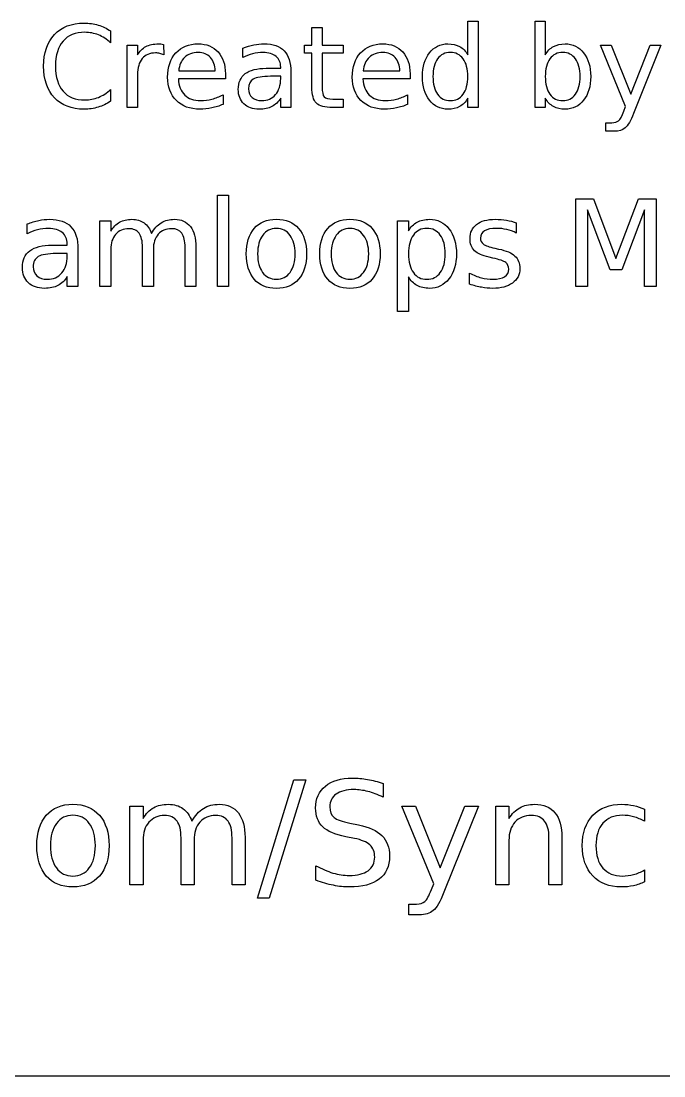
# Model space of a CAD drawing. Extents: x 0 to 264, y -3 to 282.
# Drawn here: x 37.58 to 46.91, y 134.18 to 149.5 of the extents above; entities that cross this region are included whole.
import ezdxf

# ---------------------------------------------------------------- set-up
doc = ezdxf.new("R2010")
doc.units = 0
doc.layers.add('Layer_1', color=7, linetype='CONTINUOUS')

msp = doc.modelspace()

# ---------------------------------------------------------------- linework, layer by layer
at = {"layer": 'Layer_1', "color": 3}
for p, q in [((41.796282, 149.152537), (41.796282, 149.409286)), ((41.796282, 149.409286), (41.945644, 149.409286)), ((41.945644, 149.409286), (41.945644, 149.152537)), ((44.06019, 149.015282), (44.06019, 149.504558)), ((44.06019, 149.504558), (44.208749, 149.504558)), ((44.208749, 149.504558), (44.208749, 148.248265)), ((45.035512, 148.248266), (45.035512, 149.504559)), ((45.035512, 149.504559), (45.184878, 149.504559)), ((45.184878, 149.504559), (45.184878, 149.015282)), ((38.874346, 149.360844), (38.874346, 149.18887)), ((38.874346, 149.360844), (38.874346, 149.360844)), ((39.115755, 148.248319), (39.115755, 149.152592)), ((39.115755, 149.152592), (39.265121, 149.152592)), ((39.265121, 149.152592), (39.265121, 149.012107)), ((39.644601, 149.166309), (39.645401, 149.013667)), ((40.79431, 148.974099), (40.79431, 149.111355)), ((41.687284, 149.037081), (41.687284, 149.152537)), ((41.687284, 149.152537), (41.796282, 149.152537)), ((41.945644, 149.152537), (42.251644, 149.152537)), ((42.251644, 149.152537), (42.251644, 149.037081)), ((46.349945, 148.262787), (45.984199, 149.152528)), ((45.984199, 149.152528), (46.14164, 149.152528)), ((46.14164, 149.152528), (46.424224, 148.445257)), ((46.424224, 148.445257), (46.70681, 149.152528)), ((46.86425, 149.152528), (46.467009, 148.164296)), ((46.70681, 149.152528), (46.86425, 149.152528)), ((41.796282, 149.037081), (41.687284, 149.037081)), ((41.796282, 148.546191), (41.796282, 149.037081)), ((42.251644, 149.037081), (41.945644, 149.037081)), ((41.945644, 149.037081), (41.945644, 148.54619)), ((44.06019, 149.015282), (44.06019, 149.015282)), ((39.862589, 148.780331), (40.392233, 148.781135)), ((41.135025, 148.819086), (41.34333, 148.819086)), ((41.34333, 148.819086), (41.34333, 148.833617)), ((42.543113, 148.780331), (43.072757, 148.781135)), ((39.265121, 148.724678), (39.265121, 148.248319)), ((40.540793, 148.664872), (39.857744, 148.664872)), ((40.540788, 148.737532), (40.540793, 148.737541)), ((40.540793, 148.737541), (40.540793, 148.664872)), ((41.343328, 148.702827), (41.195583, 148.702823)), ((41.343328, 148.669721), (41.343328, 148.702827)), ((41.491887, 148.764179), (41.491894, 148.764184)), ((41.491894, 148.764184), (41.491894, 148.248264)), ((43.221316, 148.664872), (42.538267, 148.664872)), ((43.221313, 148.737532), (43.221316, 148.737541)), ((43.221316, 148.737541), (43.221316, 148.664872)), ((43.553958, 148.699594), (43.553958, 148.699594)), ((45.690303, 148.699594), (45.690303, 148.699594)), ((38.874346, 148.511471), (38.874346, 148.341112)), ((40.506074, 148.434762), (40.506074, 148.294276)), ((41.343335, 148.248264), (41.343335, 148.385519)), ((42.099045, 148.372601), (42.251642, 148.372601)), ((42.251642, 148.372601), (42.251642, 148.248264)), ((43.186597, 148.434762), (43.186597, 148.294276)), ((44.06019, 148.248265), (44.06019, 148.383905)), ((45.184878, 148.383907), (45.184878, 148.248266)), ((39.265121, 148.248319), (39.115755, 148.248319)), ((41.491894, 148.248264), (41.343335, 148.248264)), ((42.251642, 148.248264), (42.099045, 148.248264)), ((44.208749, 148.248265), (44.06019, 148.248265)), ((45.184878, 148.248266), (45.035512, 148.248266)), ((46.323296, 148.19497), (46.349945, 148.262787)), ((46.065738, 147.904314), (46.065738, 148.028651)), ((46.065738, 148.028651), (46.152938, 148.028651)), ((46.184424, 147.904314), (46.065738, 147.904314)), ((40.427131, 146.974155), (40.584029, 146.974155)), ((40.427131, 145.647339), (40.427131, 146.974155)), ((40.584029, 146.974155), (40.584029, 145.647339)), ((45.628655, 146.920434), (45.88532, 146.920434)), ((45.628655, 145.647339), (45.628655, 146.920434)), ((45.88532, 146.920434), (46.210203, 146.054081)), ((46.210203, 146.054081), (46.536791, 146.920434)), ((46.536791, 146.920434), (46.793455, 146.920434)), ((46.793455, 146.920434), (46.793455, 145.647339)), ((46.12408, 145.892067), (45.795786, 146.765241)), ((45.795786, 146.765241), (45.795786, 145.647339)), ((46.625473, 146.765241), (46.297179, 145.892067)), ((46.625473, 145.647339), (46.625473, 146.765241)), ((37.66435, 146.413918), (37.66435, 146.558879)), ((38.719136, 145.647344), (38.719136, 146.602378)), ((38.719136, 146.602378), (38.876887, 146.602378)), ((38.876887, 146.602378), (38.876887, 146.454007)), ((41.281546, 146.625396), (41.281546, 146.625396)), ((41.281547, 146.492373), (41.281546, 146.492374)), ((42.349137, 146.625396), (42.349137, 146.625396)), ((42.349139, 146.492373), (42.349137, 146.492374)), ((43.040683, 145.284086), (43.040683, 146.602374)), ((43.040683, 146.602374), (43.198435, 146.602374)), ((43.198435, 146.602374), (43.198435, 146.457413)), ((44.764009, 146.574234), (44.764009, 146.425862)), ((44.764023, 146.574225), (44.764009, 146.574234)), ((39.468672, 146.419041), (39.468687, 146.419041)), ((38.024197, 146.250196), (38.244195, 146.250196)), ((38.244195, 146.250196), (38.244195, 146.265547)), ((38.401087, 146.192226), (38.401095, 146.192217)), ((38.401095, 146.192217), (38.401095, 145.647335)), ((38.876887, 146.187109), (38.876887, 145.647344)), ((39.337359, 145.647346), (39.337359, 146.218661)), ((39.495109, 146.187111), (39.495109, 145.647346)), ((39.955581, 145.647348), (39.955581, 146.218663)), ((40.113333, 146.22378), (40.113333, 145.647348)), ((44.453621, 146.205867), (44.507344, 146.193925)), ((38.244195, 146.127417), (38.088151, 146.127414)), ((38.244195, 146.092453), (38.244195, 146.127417)), ((43.732231, 146.124004), (43.732231, 146.124004)), ((44.422083, 146.062596), (44.367508, 146.07539)), ((46.297179, 145.892067), (46.12408, 145.892067)), ((38.244196, 145.647335), (38.244196, 145.792296)), ((43.198435, 145.790594), (43.198435, 145.284086)), ((43.198435, 145.790592), (43.198435, 145.790594)), ((44.085263, 145.682302), (44.085263, 145.844316)), ((38.401095, 145.647335), (38.244196, 145.647335)), ((38.876887, 145.647344), (38.719136, 145.647344)), ((39.495109, 145.647346), (39.337359, 145.647346)), ((40.113333, 145.647348), (39.955581, 145.647348)), ((40.584029, 145.647339), (40.427131, 145.647339)), ((45.795786, 145.647339), (45.628655, 145.647339)), ((46.793455, 145.647339), (46.625473, 145.647339)), ((43.198435, 145.284086), (43.040683, 145.284086)), ((41.004955, 136.762516), (41.536167, 138.4818)), ((41.709832, 138.4818), (41.17862, 136.762516)), ((41.536167, 138.4818), (41.709832, 138.4818)), ((42.831503, 138.431768), (42.831503, 138.431745)), ((42.831503, 138.431745), (42.831503, 138.230498)), ((38.327447, 138.128342), (38.327447, 138.128342)), ((39.155987, 136.95661), (39.155987, 138.10076)), ((39.155987, 138.10076), (39.344978, 138.10076)), ((39.344978, 138.10076), (39.344978, 137.923006)), ((43.564993, 136.975024), (43.102226, 138.100784)), ((43.102226, 138.100784), (43.301428, 138.100784)), ((43.301428, 138.100784), (43.658975, 137.205897)), ((43.658975, 137.205897), (44.016522, 138.100784)), ((44.215725, 138.100784), (43.713108, 136.850371)), ((44.016522, 138.100784), (44.215725, 138.100784)), ((44.46804, 136.95661), (44.46804, 138.10076)), ((44.46804, 138.10076), (44.657031, 138.10076)), ((44.657031, 138.10076), (44.657031, 137.923006)), ((46.626598, 138.056857), (46.626598, 138.056833)), ((46.626598, 138.056833), (46.626598, 137.881123)), ((38.327447, 137.968978), (38.327447, 137.968978)), ((40.053938, 137.881147), (40.053879, 137.881123)), ((42.348302, 137.854537), (42.472936, 137.828994)), ((39.344978, 137.603258), (39.344978, 136.95661)), ((39.896589, 136.95661), (39.896589, 137.641058)), ((40.08558, 137.603258), (40.08558, 136.95661)), ((40.63719, 136.95661), (40.63719, 137.641058)), ((40.826181, 137.647186), (40.826181, 136.95661)), ((42.412664, 137.632891), (42.287009, 137.657427)), ((44.657031, 137.603258), (44.657031, 136.95661)), ((45.238298, 136.95661), (45.238298, 137.641058)), ((45.426264, 137.647192), (45.426264, 137.647186)), ((45.426264, 137.647186), (45.426264, 136.95661)), ((41.855914, 137.024024), (41.855914, 137.236508)), ((46.626598, 137.17419), (46.626598, 137.000525)), ((43.531271, 136.889213), (43.564993, 136.975024)), ((39.344978, 136.95661), (39.155987, 136.95661)), ((40.08558, 136.95661), (39.896589, 136.95661)), ((40.826181, 136.95661), (40.63719, 136.95661)), ((44.657031, 136.95661), (44.46804, 136.95661)), ((45.426264, 136.95661), (45.238298, 136.95661)), ((41.17862, 136.762516), (41.004955, 136.762516)), ((43.205395, 136.521425), (43.205395, 136.678745)), ((43.205395, 136.678745), (43.315723, 136.678745)), ((43.355561, 136.521425), (43.205395, 136.521425))]:
    msp.add_line(p, q, dxfattribs=at)
at = {"layer": 'Layer_1', "color": 7}
msp.add_line((23.705706, 134.183049), (63.086896, 134.183049), dxfattribs=at)
at = {"layer": 'Layer_1', "color": 3}
for points in [[(38.059693, 149.307553), (38.164653, 149.419511), (38.308368, 149.47549), (38.490838, 149.47549)], [(38.490838, 149.47549), (38.562965, 149.47549), (38.630785, 149.465803), (38.694299, 149.446427)], [(38.694299, 149.446427), (38.758355, 149.427591), (38.81837, 149.399063), (38.874346, 149.360844)], [(37.902253, 148.849766), (37.902253, 149.043539), (37.954733, 149.196134), (38.059693, 149.307553)], [(38.500526, 149.341465), (38.362733, 149.341465), (38.257234, 149.299212), (38.184031, 149.214705)], [(38.698336, 149.303519), (38.636437, 149.328817), (38.5705, 149.341465), (38.500526, 149.341465)], [(38.874346, 149.18887), (38.819447, 149.240003), (38.760777, 149.27822), (38.698336, 149.303519)], [(38.184031, 149.214705), (38.110828, 149.130737), (38.074227, 149.009091), (38.074227, 148.849767)], [(39.265121, 149.012107), (39.29634, 149.067006), (39.336979, 149.107645), (39.387037, 149.134022)], [(39.387037, 149.134022), (39.437092, 149.160937), (39.497916, 149.174394), (39.569506, 149.174394)], [(39.569506, 149.174394), (39.579733, 149.174394), (39.591038, 149.173593), (39.603421, 149.17199)], [(39.603421, 149.17199), (39.615804, 149.170897), (39.62953, 149.169004), (39.644601, 149.166309)], [(39.822217, 149.043532), (39.902418, 149.130729), (40.010338, 149.174328), (40.14598, 149.174328)], [(40.14598, 149.174328), (40.267626, 149.174328), (40.363705, 149.135035), (40.434216, 149.05645)], [(40.79431, 149.111355), (40.848677, 149.132348), (40.901427, 149.147957), (40.952557, 149.158184)], [(40.952557, 149.158184), (41.003691, 149.16895), (41.05348, 149.174333), (41.101924, 149.174333)], [(41.101924, 149.174333), (41.23272, 149.174333), (41.330414, 149.140422), (41.395006, 149.072601)], [(42.502741, 149.043532), (42.582942, 149.130729), (42.690862, 149.174328), (42.826503, 149.174328)], [(42.826503, 149.174328), (42.948149, 149.174328), (43.044228, 149.135035), (43.11474, 149.05645)], [(43.503093, 149.043541), (43.571992, 149.130738), (43.661074, 149.174337), (43.770337, 149.174337)], [(43.770337, 149.174337), (43.837081, 149.174337), (43.894136, 149.161149), (43.941504, 149.134774)], [(43.941504, 149.134774), (43.989411, 149.108938), (44.028973, 149.069107), (44.06019, 149.015282)], [(45.184878, 149.015282), (45.216098, 149.06911), (45.25539, 149.108942), (45.302757, 149.134775)], [(45.302757, 149.134775), (45.350664, 149.16115), (45.407719, 149.174338), (45.473923, 149.174338)], [(45.473923, 149.174338), (45.583727, 149.174338), (45.672809, 149.130739), (45.741168, 149.043542)], [(39.33213, 148.959627), (39.287458, 148.905259), (39.265121, 148.826943), (39.265121, 148.724678)], [(39.525903, 149.041976), (39.441935, 149.041976), (39.377344, 149.014526), (39.33213, 148.959627)], [(39.590497, 149.034656), (39.571122, 149.039536), (39.549591, 149.041976), (39.525903, 149.041976)], [(39.645401, 149.013667), (39.628713, 149.023355), (39.610412, 149.030351), (39.590497, 149.034656)], [(39.702724, 148.691512), (39.702724, 148.839532), (39.742555, 148.956872), (39.822217, 149.043532)], [(39.948172, 148.978141), (39.898655, 148.931312), (39.870128, 148.865376), (39.862589, 148.780331)], [(40.147597, 149.048384), (40.064705, 149.048384), (39.99823, 149.02497), (39.948172, 148.978141)], [(40.323607, 148.975715), (40.279466, 149.024161), (40.220796, 149.048384), (40.147597, 149.048384)], [(40.392233, 148.781135), (40.39114, 148.862412), (40.368265, 148.927272), (40.323607, 148.975715)], [(40.434216, 149.05645), (40.505264, 148.978402), (40.540788, 148.872097), (40.540788, 148.737532)], [(40.935603, 149.029811), (40.886625, 149.017428), (40.839527, 148.998858), (40.79431, 148.974099)], [(41.086583, 149.048385), (41.034911, 149.048385), (40.984584, 149.042194), (40.935603, 149.029811)], [(41.275513, 148.991865), (41.23084, 149.029545), (41.167863, 149.048385), (41.086583, 149.048385)], [(41.34333, 148.833617), (41.34333, 148.901978), (41.320724, 148.954727), (41.275513, 148.991865)], [(41.395006, 149.072601), (41.459593, 149.004779), (41.491887, 148.901972), (41.491887, 148.764179)], [(42.383248, 148.691512), (42.383248, 148.839532), (42.423079, 148.956872), (42.502741, 149.043532)], [(42.628696, 148.978141), (42.57918, 148.931312), (42.550652, 148.865376), (42.543113, 148.780331)], [(42.828121, 149.048384), (42.745229, 149.048384), (42.678754, 149.02497), (42.628696, 148.978141)], [(43.004131, 148.975715), (42.959997, 149.024161), (42.901327, 149.048384), (42.828121, 149.048384)], [(43.072757, 148.781135), (43.071665, 148.862412), (43.048789, 148.927272), (43.004131, 148.975715)], [(43.11474, 149.05645), (43.185789, 148.978402), (43.221313, 148.872097), (43.221313, 148.737532)], [(43.400552, 148.699594), (43.400552, 148.841693), (43.434733, 148.956343), (43.503093, 149.043541)], [(43.620967, 148.956343), (43.576294, 148.894443), (43.553958, 148.80886), (43.553958, 148.699594)], [(43.806666, 149.05), (43.728081, 149.05), (43.666181, 149.018781), (43.620967, 148.956343)], [(43.992365, 148.956343), (43.947153, 149.018781), (43.885253, 149.05), (43.806666, 149.05)], [(44.060182, 148.699594), (44.060182, 148.80886), (44.037576, 148.894443), (43.992365, 148.956343)], [(45.251895, 148.956343), (45.207222, 148.894443), (45.184886, 148.80886), (45.184886, 148.699594)], [(45.437593, 149.05), (45.359008, 149.05), (45.297108, 149.018781), (45.251895, 148.956343)], [(45.622485, 148.956343), (45.577813, 149.018781), (45.516182, 149.05), (45.437593, 149.05)], [(45.690303, 148.699594), (45.690303, 148.80886), (45.667697, 148.894443), (45.622485, 148.956343)], [(45.741168, 149.043542), (45.810067, 148.956344), (45.844517, 148.841695), (45.844517, 148.699595)], [(38.059693, 148.391978), (37.954733, 148.503935), (37.902253, 148.656531), (37.902253, 148.849766)], [(38.074227, 148.849767), (38.074227, 148.690981), (38.110828, 148.569335), (38.184031, 148.484828)], [(40.829832, 148.741577), (40.898193, 148.793249), (40.999924, 148.819086), (41.135025, 148.819086)], [(39.828677, 148.350794), (39.744708, 148.434763), (39.702724, 148.548335), (39.702724, 148.691512)], [(39.857744, 148.664872), (39.864227, 148.562603), (39.894907, 148.484556), (39.949785, 148.43073)], [(40.7281, 148.511472), (40.7281, 148.613202), (40.762011, 148.689904), (40.829832, 148.741577)], [(40.9461, 148.661643), (40.89981, 148.63419), (40.876666, 148.587361), (40.876666, 148.521158)], [(41.195583, 148.702823), (41.075552, 148.702823), (40.992391, 148.689097), (40.9461, 148.661643)], [(41.268245, 148.436386), (41.3183, 148.495059), (41.343328, 148.572837), (41.343328, 148.669721)], [(42.5092, 148.350794), (42.425232, 148.434763), (42.383248, 148.548335), (42.383248, 148.691512)], [(42.538267, 148.664872), (42.54475, 148.562603), (42.57543, 148.484556), (42.630308, 148.43073)], [(43.503093, 148.355648), (43.434733, 148.442845), (43.400552, 148.557494), (43.400552, 148.699594)], [(43.553958, 148.699594), (43.553958, 148.590328), (43.576294, 148.504476), (43.620967, 148.442037)], [(43.992365, 148.442037), (44.037576, 148.504476), (44.060182, 148.590328), (44.060182, 148.699594)], [(45.184886, 148.699594), (45.184886, 148.590328), (45.207222, 148.504476), (45.251895, 148.442037)], [(45.622485, 148.442037), (45.667697, 148.504476), (45.690303, 148.590328), (45.690303, 148.699594)], [(45.844517, 148.699595), (45.844517, 148.557495), (45.810067, 148.442846), (45.741168, 148.355649)], [(38.184031, 148.484828), (38.257234, 148.40086), (38.362733, 148.358876), (38.500526, 148.358876)], [(38.698336, 148.396822), (38.760775, 148.42212), (38.819445, 148.460336), (38.874346, 148.511471)], [(40.809652, 148.302358), (40.755284, 148.35457), (40.7281, 148.424274), (40.7281, 148.511472)], [(40.876666, 148.521158), (40.876666, 148.468407), (40.893889, 148.426423), (40.928335, 148.395206)], [(41.861674, 148.31205), (41.818079, 148.355113), (41.796282, 148.43316), (41.796282, 148.546191)], [(41.945644, 148.54619), (41.945644, 148.472449), (41.955602, 148.425083), (41.975516, 148.40409)], [(38.490838, 148.224848), (38.308368, 148.224848), (38.164653, 148.280558), (38.059693, 148.391978)], [(38.500526, 148.358876), (38.570497, 148.358876), (38.636433, 148.371525), (38.698336, 148.396822)], [(38.874346, 148.341112), (38.817291, 148.302353), (38.756737, 148.273287), (38.692684, 148.253911)], [(40.171816, 148.224842), (40.027563, 148.224842), (39.913183, 148.266826), (39.828677, 148.350794)], [(39.949785, 148.43073), (40.005223, 148.37744), (40.082194, 148.350795), (40.180697, 148.350795)], [(40.180697, 148.350795), (40.237752, 148.350795), (40.292924, 148.357792), (40.346212, 148.371784)], [(40.346212, 148.371784), (40.40004, 148.385777), (40.453328, 148.406769), (40.506074, 148.434762)], [(40.928335, 148.395206), (40.96332, 148.364526), (41.010686, 148.349186), (41.070435, 148.349186)], [(41.070435, 148.349186), (41.152788, 148.349186), (41.218725, 148.378253), (41.268245, 148.436386)], [(41.343335, 148.385519), (41.309428, 148.33062), (41.267175, 148.289981), (41.216575, 148.263604)], [(41.975516, 148.40409), (41.99597, 148.383098), (42.037146, 148.372601), (42.099045, 148.372601)], [(42.852339, 148.224842), (42.708086, 148.224842), (42.593706, 148.266826), (42.5092, 148.350794)], [(42.630308, 148.43073), (42.685746, 148.37744), (42.762717, 148.350795), (42.86122, 148.350795)], [(42.86122, 148.350795), (42.918276, 148.350795), (42.973447, 148.357792), (43.026735, 148.371784)], [(43.026735, 148.371784), (43.080564, 148.385777), (43.133851, 148.406769), (43.186597, 148.434762)], [(43.770337, 148.22485), (43.661072, 148.22485), (43.57199, 148.268449), (43.503093, 148.355648)], [(43.620967, 148.442037), (43.666179, 148.380138), (43.728079, 148.349188), (43.806666, 148.349188)], [(43.806666, 148.349188), (43.885252, 148.349188), (43.947151, 148.380138), (43.992365, 148.442037)], [(44.06019, 148.383905), (44.028971, 148.330077), (43.989409, 148.289976), (43.941504, 148.263605)], [(45.302757, 148.263606), (45.255389, 148.289981), (45.216096, 148.330081), (45.184878, 148.383907)], [(45.251895, 148.442037), (45.297107, 148.380138), (45.359006, 148.349188), (45.437593, 148.349188)], [(45.437593, 148.349188), (45.51618, 148.349188), (45.57781, 148.380138), (45.622485, 148.442037)], [(45.741168, 148.355649), (45.672808, 148.26845), (45.583726, 148.224851), (45.473923, 148.224851)], [(38.692684, 148.253911), (38.629168, 148.234536), (38.561886, 148.224848), (38.490838, 148.224848)], [(40.342174, 148.242607), (40.286197, 148.230763), (40.229411, 148.224842), (40.171816, 148.224842)], [(40.506074, 148.294276), (40.452784, 148.271667), (40.398151, 148.254444), (40.342174, 148.242607)], [(41.030876, 148.224849), (40.938296, 148.224849), (40.864554, 148.250685), (40.809652, 148.302358)], [(41.216575, 148.263604), (41.165981, 148.237767), (41.104081, 148.224849), (41.030876, 148.224849)], [(42.099045, 148.248264), (41.984397, 148.248264), (41.905273, 148.269526), (41.861674, 148.31205)], [(43.022698, 148.242607), (42.96672, 148.230763), (42.909934, 148.224842), (42.852339, 148.224842)], [(43.186597, 148.294276), (43.133308, 148.271667), (43.078674, 148.254444), (43.022698, 148.242607)], [(43.941504, 148.263605), (43.894136, 148.237768), (43.837081, 148.22485), (43.770337, 148.22485)], [(45.473923, 148.224851), (45.407719, 148.224851), (45.350664, 148.23777), (45.302757, 148.263606)], [(46.248213, 148.057714), (46.270822, 148.07709), (46.29585, 148.122841), (46.323296, 148.19497)], [(46.467009, 148.164296), (46.425024, 148.056645), (46.384117, 147.986403), (46.344286, 147.953569)], [(46.152938, 148.028651), (46.193845, 148.028651), (46.225603, 148.038339), (46.248213, 148.057714)], [(46.344286, 147.953569), (46.304457, 147.920732), (46.25117, 147.904314), (46.184424, 147.904314)], [(37.66435, 146.558879), (37.721763, 146.581051), (37.777473, 146.597539), (37.831481, 146.608341)], [(37.97303, 146.492367), (37.918459, 146.492367), (37.865307, 146.485829), (37.813574, 146.472755)], [(37.831481, 146.608341), (37.885484, 146.619711), (37.938068, 146.625396), (37.989233, 146.625396)], [(38.172564, 146.432678), (38.125379, 146.472471), (38.058867, 146.492367), (37.97303, 146.492367)], [(37.989233, 146.625396), (38.127371, 146.625396), (38.230549, 146.589585), (38.298765, 146.517961)], [(38.298765, 146.517961), (38.36698, 146.44633), (38.401087, 146.337752), (38.401087, 146.192226)], [(38.876887, 146.454007), (38.912702, 146.512556), (38.955622, 146.555759), (39.005647, 146.583619)], [(39.138672, 146.488966), (39.058517, 146.488966), (38.994848, 146.46168), (38.947666, 146.407108)], [(39.005647, 146.583619), (39.055673, 146.611473), (39.115078, 146.6254), (39.183863, 146.6254)], [(39.288749, 146.422459), (39.25635, 146.466797), (39.206324, 146.488966), (39.138672, 146.488966)], [(39.183863, 146.6254), (39.253214, 146.6254), (39.31205, 146.607776), (39.360373, 146.572529)], [(39.360373, 146.572529), (39.409263, 146.537281), (39.445363, 146.486119), (39.468672, 146.419041)], [(39.468687, 146.419041), (39.507911, 146.489536), (39.55481, 146.541551), (39.609383, 146.575086)], [(39.7586, 146.488968), (39.677308, 146.488968), (39.613071, 146.461966), (39.565888, 146.407962)], [(39.609383, 146.575086), (39.663955, 146.608629), (39.728193, 146.625401), (39.802096, 146.625401)], [(39.906971, 146.422461), (39.874572, 146.466799), (39.825115, 146.488968), (39.7586, 146.488968)], [(39.802096, 146.625401), (39.901579, 146.625401), (39.978323, 146.590441), (40.032328, 146.520522)], [(40.032328, 146.520522), (40.086331, 146.451171), (40.113333, 146.352257), (40.113333, 146.22378)], [(40.843254, 146.124004), (40.843254, 146.280902), (40.88191, 146.403693), (40.959222, 146.492374)], [(40.959222, 146.492374), (41.037103, 146.581056), (41.144544, 146.625396), (41.281546, 146.625396)], [(41.281546, 146.492374), (41.197412, 146.492374), (41.130901, 146.459403), (41.082012, 146.393461)], [(41.281546, 146.625396), (41.41798, 146.625396), (41.525137, 146.581056), (41.603017, 146.492374)], [(41.480229, 146.392608), (41.431339, 146.459118), (41.365111, 146.492373), (41.281547, 146.492373)], [(41.603017, 146.492374), (41.680898, 146.403693), (41.719838, 146.280902), (41.719838, 146.124004)], [(41.910844, 146.124004), (41.910844, 146.280902), (41.9495, 146.403693), (42.026813, 146.492374)], [(42.026813, 146.492374), (42.104694, 146.581056), (42.212136, 146.625396), (42.349137, 146.625396)], [(42.349137, 146.492374), (42.265004, 146.492374), (42.198492, 146.459403), (42.149604, 146.393461)], [(42.349137, 146.625396), (42.48557, 146.625396), (42.592727, 146.581056), (42.670609, 146.492374)], [(42.547819, 146.392608), (42.498929, 146.459118), (42.432702, 146.492373), (42.349139, 146.492373)], [(42.670609, 146.492374), (42.748489, 146.403693), (42.787429, 146.280902), (42.787429, 146.124004)], [(43.198435, 146.457413), (43.23141, 146.514258), (43.272908, 146.556325), (43.32293, 146.583614)], [(43.46533, 146.494079), (43.382332, 146.494079), (43.316958, 146.461108), (43.269206, 146.395166)], [(43.32293, 146.583614), (43.373525, 146.611468), (43.433783, 146.625395), (43.503705, 146.625395)], [(43.6606, 146.395166), (43.613415, 146.461108), (43.548324, 146.494079), (43.46533, 146.494079)], [(43.503705, 146.625395), (43.619673, 146.625395), (43.713755, 146.579349), (43.785951, 146.487257)], [(43.785951, 146.487257), (43.858718, 146.395164), (43.895102, 146.27408), (43.895102, 146.124003)], [(44.092088, 146.343995), (44.092088, 146.433814), (44.123922, 146.503168), (44.187592, 146.552057)], [(44.187592, 146.552057), (44.251261, 146.600947), (44.341648, 146.625392), (44.458753, 146.625392)], [(44.477499, 146.494084), (44.399618, 146.494084), (44.341066, 146.482146), (44.301841, 146.458269)], [(44.458753, 146.625392), (44.516741, 146.625392), (44.571315, 146.621127), (44.622474, 146.612598)], [(44.625871, 146.477029), (44.578117, 146.488399), (44.52866, 146.494084), (44.477499, 146.494084)], [(44.622474, 146.612598), (44.673637, 146.604068), (44.72082, 146.591277), (44.764023, 146.574225)], [(44.764009, 146.425862), (44.719671, 146.448603), (44.673625, 146.465659), (44.625871, 146.477029)], [(37.813574, 146.472755), (37.761843, 146.45968), (37.712102, 146.440068), (37.66435, 146.413918)], [(38.244195, 146.265547), (38.244195, 146.337746), (38.220318, 146.393457), (38.172564, 146.432678)], [(38.947666, 146.407108), (38.90048, 146.353104), (38.876887, 146.279771), (38.876887, 146.187109)], [(39.337359, 146.218661), (39.337359, 146.310754), (39.321155, 146.378687), (39.288749, 146.422459)], [(39.565888, 146.407962), (39.518702, 146.353959), (39.495109, 146.280342), (39.495109, 146.187111)], [(39.955581, 146.218663), (39.955581, 146.310187), (39.939378, 146.37812), (39.906971, 146.422461)], [(41.082012, 146.393461), (41.033122, 146.328088), (41.008677, 146.238269), (41.008677, 146.124006)], [(41.553564, 146.124006), (41.553564, 146.237131), (41.529119, 146.326665), (41.480229, 146.392608)], [(42.149604, 146.393461), (42.100713, 146.328088), (42.076268, 146.238269), (42.076268, 146.124006)], [(42.621154, 146.124006), (42.621154, 146.237131), (42.596709, 146.326665), (42.547819, 146.392608)], [(43.269206, 146.395166), (43.22202, 146.329792), (43.198427, 146.239405), (43.198427, 146.124004)], [(43.732231, 146.124004), (43.732231, 146.239404), (43.708354, 146.329791), (43.6606, 146.395166)], [(44.15689, 146.16919), (44.113688, 146.211823), (44.092088, 146.270092), (44.092088, 146.343995)], [(44.301841, 146.458269), (44.263184, 146.434392), (44.243856, 146.39858), (44.243856, 146.350834)], [(44.243856, 146.350834), (44.243856, 146.31445), (44.257783, 146.28574), (44.285637, 146.264704)], [(37.594437, 145.925317), (37.594437, 146.032759), (37.630249, 146.113766), (37.701872, 146.168339)], [(37.701872, 146.168339), (37.774071, 146.222911), (37.881513, 146.250196), (38.024197, 146.250196)], [(44.367508, 146.07539), (44.270299, 146.095858), (44.200093, 146.127125), (44.15689, 146.16919)], [(44.285637, 146.264704), (44.313491, 146.244236), (44.369486, 146.224624), (44.453621, 146.205867)], [(44.507344, 146.193925), (44.618765, 146.170048), (44.697783, 146.136225), (44.744398, 146.092456)], [(37.824664, 146.083929), (37.775774, 146.054939), (37.751329, 146.005481), (37.751329, 145.935557)], [(38.088151, 146.127414), (37.961382, 146.127414), (37.873553, 146.112919), (37.824664, 146.083929)], [(38.164894, 145.846021), (38.217762, 145.907986), (38.244195, 145.99013), (38.244195, 146.092453)], [(40.959222, 145.755633), (40.88191, 145.844884), (40.843254, 145.967675), (40.843254, 146.124004)], [(41.008677, 146.124006), (41.008677, 146.009742), (41.032838, 145.919639), (41.08116, 145.853696)], [(41.480229, 145.854549), (41.529119, 145.920491), (41.553564, 146.01031), (41.553564, 146.124006)], [(41.719838, 146.124004), (41.719838, 145.967675), (41.680898, 145.844884), (41.603017, 145.755633)], [(42.026813, 145.755633), (41.9495, 145.844884), (41.910844, 145.967675), (41.910844, 146.124004)], [(42.076268, 146.124006), (42.076268, 146.009742), (42.100429, 145.919639), (42.148751, 145.853696)], [(42.547819, 145.854549), (42.596709, 145.920491), (42.621154, 146.01031), (42.621154, 146.124006)], [(42.787429, 146.124004), (42.787429, 145.967675), (42.748489, 145.844884), (42.670609, 145.755633)], [(43.198427, 146.124004), (43.198427, 146.008604), (43.22202, 145.917932), (43.269206, 145.85199)], [(43.6606, 145.85199), (43.708354, 145.917932), (43.732231, 146.008603), (43.732231, 146.124004)], [(43.895102, 146.124003), (43.895102, 145.973926), (43.858718, 145.852841), (43.785951, 145.760749)], [(44.610533, 145.996942), (44.582111, 146.019682), (44.519294, 146.041567), (44.422083, 146.062596)], [(44.744398, 146.092456), (44.791584, 146.049254), (44.815177, 145.988712), (44.815177, 145.910829)], [(37.680556, 145.704466), (37.623143, 145.759606), (37.594437, 145.833223), (37.594437, 145.925317)], [(37.751329, 145.935557), (37.751329, 145.879849), (37.769521, 145.835509), (37.805904, 145.802535)], [(44.594329, 145.791445), (44.634122, 145.817027), (44.654018, 145.852839), (44.654018, 145.898881)], [(44.654018, 145.898881), (44.654018, 145.941514), (44.639523, 145.974201), (44.610533, 145.996942)], [(44.815177, 145.910829), (44.815177, 145.822148), (44.779933, 145.751941), (44.709446, 145.70021)], [(37.805904, 145.802535), (37.842856, 145.770129), (37.892881, 145.753926), (37.95598, 145.753926)], [(37.95598, 145.753926), (38.042957, 145.753926), (38.112595, 145.784624), (38.164894, 145.846021)], [(38.244196, 145.792296), (38.208381, 145.734308), (38.163756, 145.691388), (38.110321, 145.663537)], [(41.281546, 145.622611), (41.144544, 145.622611), (41.037103, 145.666952), (40.959222, 145.755633)], [(41.08116, 145.853696), (41.13005, 145.788322), (41.196846, 145.755636), (41.281547, 145.755636)], [(41.603017, 145.755633), (41.525137, 145.666952), (41.41798, 145.622611), (41.281546, 145.622611)], [(41.281547, 145.755636), (41.365113, 145.755636), (41.43134, 145.788607), (41.480229, 145.854549)], [(42.349137, 145.622611), (42.212136, 145.622611), (42.104694, 145.666952), (42.026813, 145.755633)], [(42.148751, 145.853696), (42.197642, 145.788322), (42.264437, 145.755636), (42.349139, 145.755636)], [(42.670609, 145.755633), (42.592727, 145.666952), (42.48557, 145.622611), (42.349137, 145.622611)], [(42.349139, 145.755636), (42.432704, 145.755636), (42.498931, 145.788607), (42.547819, 145.854549)], [(43.32293, 145.663539), (43.272904, 145.691393), (43.231405, 145.733744), (43.198435, 145.790592)], [(43.269206, 145.85199), (43.31696, 145.786616), (43.382334, 145.753929), (43.46533, 145.753929)], [(43.46533, 145.753929), (43.548327, 145.753929), (43.613417, 145.786616), (43.6606, 145.85199)], [(43.785951, 145.760749), (43.713752, 145.668657), (43.61967, 145.62261), (43.503705, 145.62261)], [(44.085263, 145.844316), (44.143244, 145.81419), (44.200375, 145.791449), (44.256657, 145.776094)], [(44.256657, 145.776094), (44.312933, 145.761315), (44.368644, 145.753926), (44.423788, 145.753926)], [(44.423788, 145.753926), (44.49769, 145.753926), (44.554537, 145.766432), (44.594329, 145.791445)], [(37.914198, 145.622608), (37.816421, 145.622608), (37.73854, 145.649894), (37.680556, 145.704466)], [(38.110321, 145.663537), (38.056886, 145.636251), (37.991511, 145.622608), (37.914198, 145.622608)], [(43.503705, 145.62261), (43.433779, 145.62261), (43.37352, 145.636253), (43.32293, 145.663539)], [(44.260068, 145.637965), (44.204928, 145.647631), (44.14666, 145.66241), (44.085263, 145.682302)], [(44.420378, 145.622614), (44.369215, 145.622614), (44.315778, 145.627731), (44.260068, 145.637965)], [(44.709446, 145.70021), (44.639527, 145.648479), (44.543171, 145.622614), (44.420378, 145.622614)], [(41.99178, 138.39295), (42.087126, 138.470587), (42.218226, 138.509406), (42.385082, 138.509406)], [(42.385082, 138.509406), (42.456591, 138.509406), (42.529461, 138.502946), (42.603693, 138.490026)], [(41.84978, 138.074221), (41.84978, 138.209069), (41.897114, 138.315312), (41.99178, 138.39295)], [(42.603693, 138.490026), (42.677929, 138.477106), (42.753865, 138.457687), (42.831503, 138.431768)], [(42.14808, 138.276446), (42.087467, 138.232858), (42.057161, 138.170883), (42.057161, 138.090519)], [(42.408574, 138.341821), (42.296203, 138.341821), (42.209372, 138.32003), (42.14808, 138.276446)], [(42.609821, 138.314263), (42.540354, 138.332635), (42.473272, 138.341821), (42.408574, 138.341821)], [(42.831503, 138.230498), (42.753182, 138.267953), (42.679288, 138.295875), (42.609821, 138.314263)], [(37.941293, 137.968978), (38.034596, 138.075221), (38.163314, 138.128342), (38.327447, 138.128342)], [(38.327447, 138.128342), (38.490897, 138.128342), (38.619271, 138.075221), (38.712571, 137.968978)], [(39.344978, 137.923006), (39.387882, 137.993152), (39.4393, 138.044913), (39.499233, 138.078287)], [(39.499233, 138.078287), (39.559166, 138.111673), (39.630334, 138.128366), (39.712736, 138.128366)], [(39.712736, 138.128366), (39.795826, 138.128366), (39.866314, 138.107254), (39.9242, 138.065029)], [(39.9242, 138.065029), (39.98277, 138.022805), (40.026016, 137.961511), (40.053938, 137.881147)], [(40.053879, 137.881123), (40.100872, 137.965572), (40.157059, 138.027888), (40.222441, 138.06807)], [(40.222441, 138.06807), (40.287818, 138.108251), (40.364774, 138.128342), (40.453308, 138.128342)], [(40.453308, 138.128342), (40.572491, 138.128342), (40.664433, 138.086458), (40.729135, 138.002688)], [(41.952961, 137.801465), (41.884174, 137.866846), (41.84978, 137.957765), (41.84978, 138.074221)], [(42.057161, 138.090519), (42.057161, 138.023095), (42.077252, 137.972016), (42.117434, 137.937283)], [(44.657031, 137.923006), (44.701978, 137.991793), (44.754758, 138.043212), (44.81537, 138.077262)], [(44.81537, 138.077262), (44.876666, 138.111319), (44.947154, 138.128348), (45.026834, 138.128348)], [(45.026834, 138.128348), (45.158277, 138.128348), (45.257708, 138.087485), (45.325128, 138.005758)], [(45.87473, 137.967947), (45.977567, 138.074869), (46.118201, 138.12833), (46.296633, 138.12833)], [(46.296633, 138.12833), (46.354523, 138.12833), (46.41105, 138.122206), (46.466214, 138.109958)], [(46.466214, 138.109958), (46.521378, 138.098382), (46.57484, 138.080681), (46.626598, 138.056857)], [(37.802364, 137.527666), (37.802364, 137.715631), (37.848673, 137.862735), (37.941293, 137.968978)], [(38.327447, 137.968978), (38.226653, 137.968978), (38.146971, 137.929478), (38.088401, 137.850477)], [(38.565468, 137.849458), (38.506899, 137.929138), (38.427558, 137.968978), (38.327447, 137.968978)], [(38.712571, 137.968978), (38.805874, 137.862735), (38.852525, 137.715631), (38.852525, 137.527666)], [(39.658597, 137.964889), (39.562572, 137.964889), (39.486296, 137.9322), (39.429769, 137.866823)], [(39.83839, 137.885213), (39.799552, 137.93833), (39.739621, 137.964889), (39.658597, 137.964889)], [(40.401238, 137.964889), (40.303849, 137.964889), (40.226893, 137.93254), (40.17037, 137.867842)], [(40.578992, 137.885213), (40.540154, 137.93833), (40.480902, 137.964889), (40.401238, 137.964889)], [(40.729135, 138.002688), (40.793832, 137.919602), (40.826181, 137.801102), (40.826181, 137.647186)], [(42.117434, 137.937283), (42.158295, 137.903225), (42.235251, 137.875643), (42.348302, 137.854537)], [(44.984951, 137.964889), (44.883478, 137.964889), (44.803456, 137.93254), (44.744886, 137.867842)], [(45.174962, 137.884187), (45.132737, 137.937988), (45.0694, 137.964889), (44.984951, 137.964889)], [(45.325128, 138.005758), (45.392552, 137.924715), (45.426264, 137.805193), (45.426264, 137.647192)], [(45.721494, 137.527654), (45.721494, 137.714256), (45.772572, 137.861021), (45.87473, 137.967947)], [(46.304805, 137.968966), (46.182901, 137.968966), (46.088237, 137.930148), (46.020813, 137.85251)], [(46.466214, 137.946505), (46.413093, 137.961479), (46.35929, 137.968966), (46.304805, 137.968966)], [(46.626598, 137.881123), (46.573476, 137.9104), (46.520015, 137.932194), (46.466214, 137.946505)], [(38.088401, 137.850477), (38.029831, 137.772156), (38.000546, 137.664552), (38.000546, 137.527666)], [(38.653323, 137.527666), (38.653323, 137.663193), (38.624038, 137.770457), (38.565468, 137.849458)], [(39.429769, 137.866823), (39.373241, 137.802125), (39.344978, 137.71427), (39.344978, 137.603258)], [(39.896589, 137.641058), (39.896589, 137.751386), (39.877189, 137.832771), (39.83839, 137.885213)], [(40.17037, 137.867842), (40.113843, 137.803144), (40.08558, 137.71495), (40.08558, 137.603258)], [(40.63719, 137.641058), (40.63719, 137.750706), (40.617791, 137.832091), (40.578992, 137.885213)], [(42.287009, 137.657427), (42.133094, 137.688087), (42.021744, 137.736099), (41.952961, 137.801465)], [(42.472936, 137.828994), (42.626848, 137.799717), (42.74024, 137.747958), (42.813113, 137.673719)], [(44.744886, 137.867842), (44.686316, 137.803144), (44.657031, 137.71495), (44.657031, 137.603258)], [(45.238298, 137.641058), (45.238298, 137.749343), (45.217186, 137.830386), (45.174962, 137.884187)], [(46.020813, 137.85251), (45.953388, 137.775552), (45.919676, 137.667267), (45.919676, 137.527654)], [(42.638428, 137.537883), (42.592798, 137.580107), (42.517543, 137.611777), (42.412664, 137.632891)], [(42.813113, 137.673719), (42.886665, 137.600167), (42.923441, 137.501415), (42.923441, 137.377464)], [(37.941293, 137.086347), (37.848673, 137.193274), (37.802364, 137.34038), (37.802364, 137.527666)], [(38.000546, 137.527666), (38.000546, 137.390775), (38.02949, 137.282829), (38.087376, 137.203829)], [(38.565468, 137.204854), (38.624038, 137.283855), (38.653323, 137.391458), (38.653323, 137.527666)], [(38.852525, 137.527666), (38.852525, 137.34038), (38.805874, 137.193274), (38.712571, 137.086347)], [(42.707893, 137.362179), (42.707893, 137.437091), (42.684738, 137.495658), (42.638428, 137.537883)], [(45.87371, 137.089405), (45.772233, 137.197691), (45.721494, 137.343774), (45.721494, 137.527654)], [(45.919676, 137.527654), (45.919676, 137.388041), (45.953388, 137.279414), (46.020813, 137.201772)], [(42.611866, 137.163997), (42.675884, 137.210306), (42.707893, 137.276367), (42.707893, 137.362179)], [(42.923441, 137.377464), (42.923441, 137.22968), (42.873725, 137.117649), (42.774294, 137.041371)], [(38.087376, 137.203829), (38.145946, 137.125508), (38.22597, 137.086347), (38.327447, 137.086347)], [(38.327447, 137.086347), (38.427558, 137.086347), (38.506899, 137.12585), (38.565468, 137.204854)], [(41.855914, 137.236508), (41.93968, 137.189514), (42.021744, 137.154099), (42.102108, 137.130263)], [(42.102108, 137.130263), (42.182472, 137.106438), (42.261472, 137.094526), (42.33911, 137.094526)], [(42.33911, 137.094526), (42.456929, 137.094526), (42.547848, 137.117683), (42.611866, 137.163997)], [(46.020813, 137.201772), (46.088237, 137.124814), (46.182901, 137.086335), (46.304805, 137.086335)], [(46.466214, 137.107789), (46.520015, 137.122764), (46.573476, 137.144897), (46.626598, 137.17419)], [(38.327447, 136.926989), (38.163314, 136.926989), (38.034596, 136.980108), (37.941293, 137.086347)], [(38.712571, 137.086347), (38.619271, 136.980108), (38.490897, 136.926989), (38.327447, 136.926989)], [(42.108236, 136.951495), (42.027193, 136.967852), (41.943086, 136.992029), (41.855914, 137.024024)], [(42.774294, 137.041371), (42.675542, 136.965097), (42.530481, 136.926959), (42.33911, 136.926959)], [(46.284377, 136.926977), (46.112073, 136.926977), (45.975184, 136.98112), (45.87371, 137.089405)], [(46.304805, 137.086335), (46.35929, 137.086335), (46.413093, 137.093487), (46.466214, 137.107789)], [(46.626598, 137.000525), (46.574156, 136.976029), (46.519673, 136.957637), (46.46315, 136.945349)], [(42.33911, 136.926959), (42.266921, 136.926959), (42.189963, 136.935138), (42.108236, 136.951495)], [(43.436263, 136.715549), (43.464868, 136.740045), (43.496537, 136.797933), (43.531271, 136.889213)], [(43.713108, 136.850371), (43.659987, 136.714164), (43.608229, 136.625288), (43.557833, 136.583743)], [(46.46315, 136.945349), (46.407303, 136.933101), (46.347712, 136.926977), (46.284377, 136.926977)], [(43.315723, 136.678745), (43.367481, 136.678745), (43.407661, 136.691013), (43.436263, 136.715549)], [(43.557833, 136.583743), (43.507434, 136.542198), (43.44001, 136.521425), (43.355561, 136.521425)]]:
    msp.add_open_spline(points, degree=3, dxfattribs=at)

doc.saveas('drawing.dxf')
